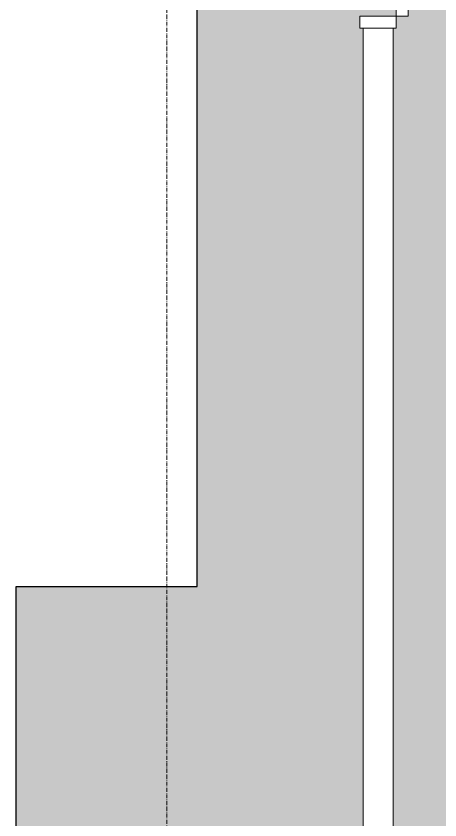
# Model space of a CAD drawing. Header units: millimetres. Extents: x -376000 to 292178, y -193032 to 188048.
# Drawn here: x -162658 to -162307, y -159201 to -158535 of the extents above; entities that cross this region are included whole.
import ezdxf

# ---------------------------------------------------------------- set-up
doc = ezdxf.new("R2010")
doc.units = ezdxf.units.MM
doc.linetypes.add('ラインタイプ-6', pattern=[5.291531, 3.175, -1.058062, 0.352704, -0.705764])
for name, color, linetype, lineweight, true_color in [('02_0.25', 1, 'Continuous', 25, 0xff0000), ('04_0.10', 7, 'Continuous', 9, 0x0099ff), ('06一点鎖線', 7, 'ラインタイプ-6', 9, 0x9999ff)]:
    doc.layers.add(name, color=color, linetype=linetype, lineweight=lineweight, true_color=true_color)
doc.layers.add('_平面図（新設） (2D)', color=7, linetype='Continuous', lineweight=5)

# ---------------------------------------------------------------- blocks, each defined once
blk = doc.blocks.new('グループ-691')
at = {"color": 255}
for points in [[(-162343.18, -158507.05), (-162333.18, -158507.05), (-162333.18, -158534.55), (-162343.18, -158534.55)], [(-162370.68, -158544.55), (-162345.68, -158544.55), (-162345.68, -161047.05), (-162370.68, -161047.05)]]:
    blk.add_wipeout(points, dxfattribs=at).dxf.layer = '04_0.10'
at = {"layer": '04_0.10', "color": 251, "flags": 128}
for points in [[(-162343.18, -158507.05), (-162333.18, -158507.05), (-162333.18, -158534.55), (-162343.18, -158534.55)], [(-162370.68, -158544.55), (-162345.68, -158544.55), (-162345.68, -161047.05), (-162370.68, -161047.05)]]:
    blk.add_lwpolyline(points, close=True, dxfattribs=at)
at = {"color": 255}
blk.add_wipeout([(-162373.18, -158534.55), (-162343.18, -158534.55), (-162343.18, -158544.55), (-162373.18, -158544.55)], dxfattribs=at).dxf.layer = '04_0.10'
at = {"layer": '04_0.10', "color": 251, "flags": 128}
blk.add_lwpolyline([(-162373.18, -158534.55), (-162343.18, -158534.55), (-162343.18, -158544.55), (-162373.18, -158544.55)], close=True, dxfattribs=at)
blk = doc.blocks.new('平面図（新設） (2D)')
at = {"layer": '02_0.25', "linetype": 'Continuous', "lineweight": 0}
blk.add_hatch(color=255, dxfattribs=at).paths.add_polyline_path([(-162658.18, -159007.051), (-162508.18, -159007.051), (-162508.18, -158507.051), (-157738.18, -158507.051), (-157738.18, -161307.051), (-162658.18, -161307.051)])
at = {"layer": '02_0.25', "color": 251, "flags": 128}
blk.add_lwpolyline([(-162658.18, -159007.051), (-162508.18, -159007.051), (-162508.18, -158507.051), (-157738.18, -158507.051), (-157738.18, -161307.051), (-162658.18, -161307.051)], close=True, dxfattribs=at)
at = {"layer": '06一点鎖線'}
blk.add_line((-162533.18, -158189.975), (-162533.18, -161689.975), dxfattribs=at)
blk.add_line((-162533.18, -158189.975), (-162533.18, -161689.975), dxfattribs=at)
at = {"layer": '02_0.25', "color": 7}
blk.add_blockref('グループ-691', (0, 0), dxfattribs=at)

msp = doc.modelspace()

# ---------------------------------------------------------------- block references
at = {"layer": '_平面図（新設） (2D)'}
msp.add_blockref('平面図（新設） (2D)', (0, 0), dxfattribs=at)

doc.saveas('drawing.dxf')
